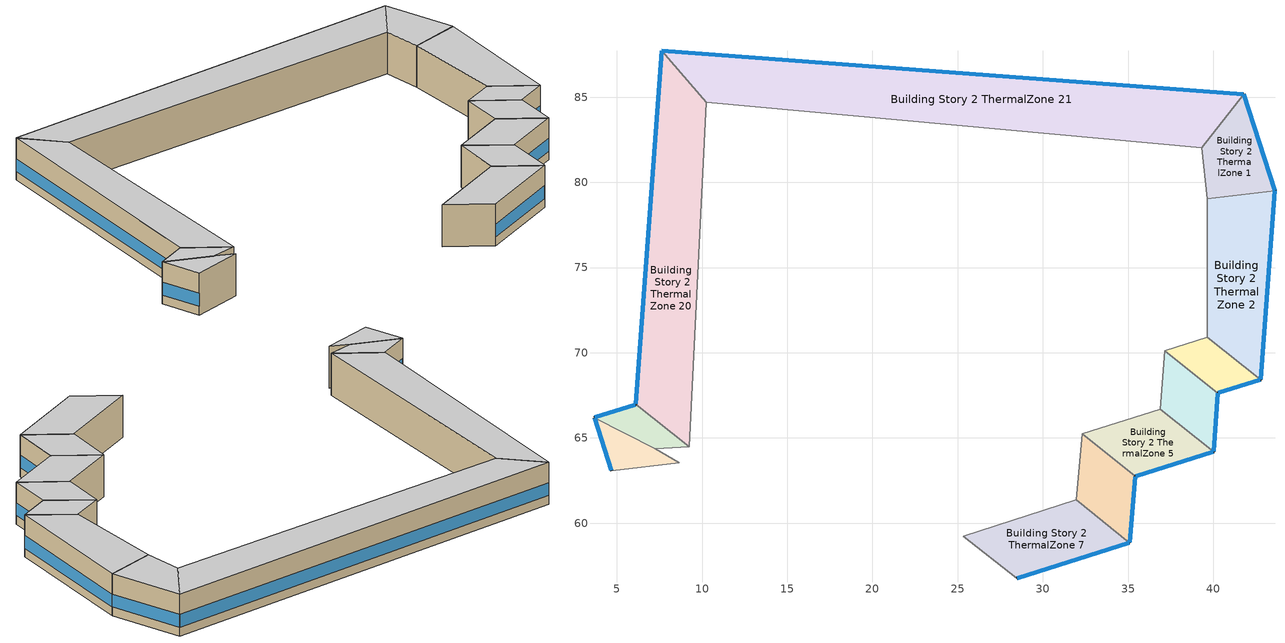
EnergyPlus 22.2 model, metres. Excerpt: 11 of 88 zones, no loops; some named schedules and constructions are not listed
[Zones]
Building Story 2 ThermalZone 1
 floor adiabatic (Typical Interior Floor): 41.78,85.18 43.63,79.52 39.65,79.04 39.31,82.04 z3.6
 wall outside (Typical Insulated Steel Framed Exterior Wall R-20.41): 43.63,79.52 41.78,85.18 z3.6:7.2
 wall adiabatic (Typical Interior Wall): 41.78,85.18 39.31,82.04 39.65,79.04 43.63,79.52 z3.6:7.2
 window (U 0.48 SHGC 0.40 Dbl Ref-D Clr 6mm/13mm): 43.62,79.54 41.79,85.16 z4.36:5.45
 ceiling adiabatic (Typical Interior Ceiling): 39.31,82.04 39.65,79.04 43.63,79.52 41.78,85.18 z7.2
Building Story 2 ThermalZone 18
 floor adiabatic (Typical Interior Ceiling): 4.69,63.08 3.68,66.19 7.24,64.37 8.66,63.55 z3.6
 wall outside (Typical Insulated Steel Framed Exterior Wall R-20.41): 3.68,66.19 4.69,63.08 z3.6:7.2
 wall adiabatic (Typical Interior Wall): 4.69,63.08 8.66,63.55 7.24,64.37 3.68,66.19 z3.6:7.2
 window (U 0.48 SHGC 0.40 Dbl Ref-D Clr 6mm/13mm): 3.69,66.17 4.68,63.11 z4.36:5.46
 ceiling adiabatic (Typical Interior Ceiling): 8.66,63.55 7.24,64.37 3.68,66.19 4.69,63.08 z7.2
Building Story 2 ThermalZone 19
 floor adiabatic (Typical Interior Ceiling): 3.68,66.19 6.11,66.97 9.26,64.5 7.24,64.37 z3.6
 wall outside (Typical Insulated Steel Framed Exterior Wall R-20.41): 6.11,66.97 3.68,66.19 z3.6:7.2
 wall adiabatic (Typical Interior Wall): 3.68,66.19 7.24,64.37 9.26,64.5 6.11,66.97 z3.6:7.2
 window (U 0.48 SHGC 0.40 Dbl Ref-D Clr 6mm/13mm): 6.09,66.96 3.71,66.2 z4.36:5.46
 ceiling adiabatic (Typical Interior Ceiling): 7.24,64.37 9.26,64.5 6.11,66.97 3.68,66.19 z7.2
Building Story 2 ThermalZone 2
 floor adiabatic (Typical Interior Floor): 43.63,79.52 42.79,68.41 39.66,70.91 39.65,79.04 z3.6
 wall outside (Typical Insulated Steel Framed Exterior Wall R-20.41): 42.79,68.41 43.63,79.52 z3.6:7.2
 wall adiabatic (Typical Interior Wall): 43.63,79.52 39.65,79.04 39.66,70.91 42.79,68.41 z3.6:7.2
 window (U 0.48 SHGC 0.40 Dbl Ref-D Clr 6mm/13mm): 42.79,68.44 43.62,79.49 z4.36:5.45
 ceiling adiabatic (Typical Interior Ceiling): 39.65,79.04 39.66,70.91 42.79,68.41 43.63,79.52 z7.2
Building Story 2 ThermalZone 20
 floor adiabatic (Typical Interior Ceiling): 6.11,66.97 7.62,87.74 10.23,84.71 9.26,64.5 z3.6
 wall outside (Typical Insulated Steel Framed Exterior Wall R-20.41): 7.62,87.74 6.11,66.97 z3.6:7.2
 wall adiabatic (Typical Interior Wall): 6.11,66.97 9.26,64.5 10.23,84.71 7.62,87.74 z3.6:7.2
 window (U 0.48 SHGC 0.40 Dbl Ref-D Clr 6mm/13mm): 7.62,87.71 6.11,66.99 z4.36:5.44
 ceiling adiabatic (Typical Interior Ceiling): 9.26,64.5 10.23,84.71 7.62,87.74 6.11,66.97 z7.2
Building Story 2 ThermalZone 21
 floor adiabatic (Typical Interior Ceiling): 7.62,87.74 41.78,85.18 39.31,82.04 10.23,84.71 z3.6
 wall outside (Typical Insulated Steel Framed Exterior Wall R-20.41): 41.78,85.18 7.62,87.74 z3.6:7.2
 wall adiabatic (Typical Interior Wall): 7.62,87.74 10.23,84.71 39.31,82.04 41.78,85.18 z3.6:7.2
 window (U 0.48 SHGC 0.40 Dbl Ref-D Clr 6mm/13mm): 41.76,85.19 7.65,87.74 z4.36:5.44
 ceiling adiabatic (Typical Interior Ceiling): 10.23,84.71 39.31,82.04 41.78,85.18 7.62,87.74 z7.2
Building Story 2 ThermalZone 3
 floor adiabatic (Typical Interior Floor): 42.79,68.41 40.28,67.64 37.15,70.13 39.66,70.91 z3.6
 wall outside (Typical Insulated Steel Framed Exterior Wall R-20.41): 40.28,67.64 42.79,68.41 z3.6:7.2
 wall adiabatic (Typical Interior Wall): 42.79,68.41 39.66,70.91 37.15,70.13 40.28,67.64 z3.6:7.2
 window (U 0.48 SHGC 0.40 Dbl Ref-D Clr 6mm/13mm): 40.3,67.64 42.76,68.41 z4.36:5.46
 ceiling adiabatic (Typical Interior Ceiling): 39.66,70.91 37.15,70.13 40.28,67.64 42.79,68.41 z7.2
Building Story 2 ThermalZone 4
 floor adiabatic (Typical Interior Floor): 40.28,67.64 40.03,64.19 36.89,66.68 37.15,70.13 z3.6
 wall outside (Typical Insulated Steel Framed Exterior Wall R-20.41): 40.03,64.19 40.28,67.64 z3.6:7.2
 wall adiabatic (Typical Interior Wall): 40.28,67.64 37.15,70.13 36.89,66.68 40.03,64.19 z3.6:7.2
 window (U 0.48 SHGC 0.40 Dbl Ref-D Clr 6mm/13mm): 40.03,64.22 40.27,67.61 z4.36:5.46
 ceiling adiabatic (Typical Interior Ceiling): 37.15,70.13 36.89,66.68 40.03,64.19 40.28,67.64 z7.2
Building Story 2 ThermalZone 5
 floor adiabatic (Typical Interior Floor): 40.03,64.19 35.42,62.75 32.3,65.25 36.89,66.68 z3.6
 wall outside (Typical Insulated Steel Framed Exterior Wall R-20.41): 35.42,62.75 40.03,64.19 z3.6:7.2
 wall adiabatic (Typical Interior Wall): 40.03,64.19 36.89,66.68 32.3,65.25 35.42,62.75 z3.6:7.2
 window (U 0.48 SHGC 0.40 Dbl Ref-D Clr 6mm/13mm): 35.44,62.76 40,64.19 z4.36:5.45
 ceiling adiabatic (Typical Interior Ceiling): 36.89,66.68 32.3,65.25 35.42,62.75 40.03,64.19 z7.2
Building Story 2 ThermalZone 6
 floor adiabatic (Typical Interior Floor): 35.42,62.75 35.08,58.86 31.96,61.36 32.3,65.25 z3.6
 wall outside (Typical Insulated Steel Framed Exterior Wall R-20.41): 35.08,58.86 35.42,62.75 z3.6:7.2
 wall adiabatic (Typical Interior Wall): 35.42,62.75 32.3,65.25 31.96,61.36 35.08,58.86 z3.6:7.2
 window (U 0.48 SHGC 0.40 Dbl Ref-D Clr 6mm/13mm): 35.09,58.89 35.42,62.72 z4.36:5.46
 ceiling adiabatic (Typical Interior Ceiling): 32.3,65.25 31.96,61.36 35.08,58.86 35.42,62.75 z7.2
Building Story 2 ThermalZone 7
 floor adiabatic (Typical Interior Floor): 35.08,58.86 28.47,56.75 25.33,59.23 31.96,61.36 z3.6
 wall outside (Typical Insulated Steel Framed Exterior Wall R-20.41): 28.47,56.75 35.08,58.86 z3.6:7.2
 wall adiabatic (Typical Interior Wall): 35.08,58.86 31.96,61.36 25.33,59.23 28.47,56.75 z3.6:7.2
 window (U 0.48 SHGC 0.40 Dbl Ref-D Clr 6mm/13mm): 28.49,56.76 35.06,58.85 z4.36:5.45
 ceiling adiabatic (Typical Interior Ceiling): 31.96,61.36 25.33,59.23 28.47,56.75 35.08,58.86 z7.2
[Schedule:Day:Interval]
SchoolSecondary KITCHEN_GAS_EQUIP_SCH Wknd Day; SchoolSecondary KITCHEN_GAS_EQUIP_SCH Wknd Day 1; SchoolSecondary KITCHEN_GAS_EQUIP_SCH Default; SchoolSecondary KITCHEN_GAS_EQUIP_SCH Winter Design Day: No, 24:00, 0.02
SchoolSecondary KITCHEN_GAS_EQUIP_SCH Wkdy|SmrDsn Day; SchoolSecondary KITCHEN_GAS_EQUIP_SCH Wkdy|SmrDsn Day 1; SchoolSecondary KITCHEN_GAS_EQUIP_SCH Wkdy|SmrDsn Day 2; SchoolSecondary KITCHEN_GAS_EQUIP_SCH Summer Design Day: No, 08:00, 0.02, 10:00, 0.15, 13:00, 0.2, 15:00, 0.1, 24:00, 0.02
[Schedule:Week:Daily]
SchoolSecondary BLDG_LIGHT_SCH_2013 Week Rule - Jan1-Jun24: SchoolSecondary BLDG_LIGHT_SCH_2013 Wknd Day, SchoolSecondary BLDG_LIGHT_SCH_2013 Wkdy Day, SchoolSecondary BLDG_LIGHT_SCH_2013 Wkdy Day, SchoolSecondary BLDG_LIGHT_SCH_2013 Wkdy Day, SchoolSecondary BLDG_LIGHT_SCH_2013 Wkdy Day, SchoolSecondary BLDG_LIGHT_SCH_2013 Wkdy Day, SchoolSecondary BLDG_LIGHT_SCH_2013 Wknd Day, SchoolSecondary BLDG_LIGHT_SCH_2013 Default, SchoolSecondary BLDG_LIGHT_SCH_2013 Summer Design Day, SchoolSecondary BLDG_LIGHT_SCH_2013 Winter Design Day, SchoolSecondary BLDG_LIGHT_SCH_2013 Default, SchoolSecondary BLDG_LIGHT_SCH_2013 Default
SchoolSecondary BLDG_LIGHT_SCH_2013 Week Rule - Jun25-Jul1: SchoolSecondary BLDG_LIGHT_SCH_2013 Wknd Day, SchoolSecondary BLDG_LIGHT_SCH_2013 Wkdy Day, SchoolSecondary BLDG_LIGHT_SCH_2013 Wkdy Day, SchoolSecondary BLDG_LIGHT_SCH_2013 Wkdy Day, SchoolSecondary BLDG_LIGHT_SCH_2013 Wkdy Day, SchoolSecondary BLDG_LIGHT_SCH_2013 Wkdy Day, SchoolSecondary BLDG_LIGHT_SCH_2013 Wknd Day 1, SchoolSecondary BLDG_LIGHT_SCH_2013 Default, SchoolSecondary BLDG_LIGHT_SCH_2013 Summer Design Day, SchoolSecondary BLDG_LIGHT_SCH_2013 Winter Design Day, SchoolSecondary BLDG_LIGHT_SCH_2013 Default, SchoolSecondary BLDG_LIGHT_SCH_2013 Default
SchoolSecondary BLDG_LIGHT_SCH_2013 Week Rule - Jul2-Aug26: SchoolSecondary BLDG_LIGHT_SCH_2013 Wknd Day 1, SchoolSecondary BLDG_LIGHT_SCH_2013 Wkdy Day 1, SchoolSecondary BLDG_LIGHT_SCH_2013 Wkdy Day 1, SchoolSecondary BLDG_LIGHT_SCH_2013 Wkdy Day 1, SchoolSecondary BLDG_LIGHT_SCH_2013 Wkdy Day 1, SchoolSecondary BLDG_LIGHT_SCH_2013 Wkdy Day 1, SchoolSecondary BLDG_LIGHT_SCH_2013 Wknd Day 1, SchoolSecondary BLDG_LIGHT_SCH_2013 Default, SchoolSecondary BLDG_LIGHT_SCH_2013 Summer Design Day, SchoolSecondary BLDG_LIGHT_SCH_2013 Winter Design Day, SchoolSecondary BLDG_LIGHT_SCH_2013 Default, SchoolSecondary BLDG_LIGHT_SCH_2013 Default
SchoolSecondary BLDG_LIGHT_SCH_2013 Week Rule - Aug27-Sep2: SchoolSecondary BLDG_LIGHT_SCH_2013 Wknd Day 1, SchoolSecondary BLDG_LIGHT_SCH_2013 Wkdy Day 1, SchoolSecondary BLDG_LIGHT_SCH_2013 Wkdy Day 1, SchoolSecondary BLDG_LIGHT_SCH_2013 Wkdy Day 1, SchoolSecondary BLDG_LIGHT_SCH_2013 Wkdy Day 1, SchoolSecondary BLDG_LIGHT_SCH_2013 Wkdy Day 2, SchoolSecondary BLDG_LIGHT_SCH_2013 Default, SchoolSecondary BLDG_LIGHT_SCH_2013 Default, SchoolSecondary BLDG_LIGHT_SCH_2013 Summer Design Day, SchoolSecondary BLDG_LIGHT_SCH_2013 Winter Design Day, SchoolSecondary BLDG_LIGHT_SCH_2013 Default, SchoolSecondary BLDG_LIGHT_SCH_2013 Default
SchoolSecondary BLDG_LIGHT_SCH_2013 Week Rule - Sep3-Dec31: SchoolSecondary BLDG_LIGHT_SCH_2013 Default, SchoolSecondary BLDG_LIGHT_SCH_2013 Wkdy Day 2, SchoolSecondary BLDG_LIGHT_SCH_2013 Wkdy Day 2, SchoolSecondary BLDG_LIGHT_SCH_2013 Wkdy Day 2, SchoolSecondary BLDG_LIGHT_SCH_2013 Wkdy Day 2, SchoolSecondary BLDG_LIGHT_SCH_2013 Wkdy Day 2, SchoolSecondary BLDG_LIGHT_SCH_2013 Default, SchoolSecondary BLDG_LIGHT_SCH_2013 Default, SchoolSecondary BLDG_LIGHT_SCH_2013 Summer Design Day, SchoolSecondary BLDG_LIGHT_SCH_2013 Winter Design Day, SchoolSecondary BLDG_LIGHT_SCH_2013 Default, SchoolSecondary BLDG_LIGHT_SCH_2013 Default
SchoolSecondary BLDG_LIGHT_LIBRARY_SCH_2013 Week Rule - Jan1-Jun24: SchoolSecondary BLDG_LIGHT_LIBRARY_SCH_2013 Wknd Day, SchoolSecondary BLDG_LIGHT_LIBRARY_SCH_2013 Wkdy Day, SchoolSecondary BLDG_LIGHT_LIBRARY_SCH_2013 Wkdy Day, SchoolSecondary BLDG_LIGHT_LIBRARY_SCH_2013 Wkdy Day, SchoolSecondary BLDG_LIGHT_LIBRARY_SCH_2013 Wkdy Day, SchoolSecondary BLDG_LIGHT_LIBRARY_SCH_2013 Wkdy Day, SchoolSecondary BLDG_LIGHT_LIBRARY_SCH_2013 Wknd Day, SchoolSecondary BLDG_LIGHT_LIBRARY_SCH_2013 Default, SchoolSecondary BLDG_LIGHT_LIBRARY_SCH_2013 Summer Design Day, SchoolSecondary BLDG_LIGHT_LIBRARY_SCH_2013 Winter Design Day, SchoolSecondary BLDG_LIGHT_LIBRARY_SCH_2013 Default, SchoolSecondary BLDG_LIGHT_LIBRARY_SCH_2013 Default
SchoolSecondary BLDG_LIGHT_LIBRARY_SCH_2013 Week Rule - Jun25-Jul1: SchoolSecondary BLDG_LIGHT_LIBRARY_SCH_2013 Wknd Day, SchoolSecondary BLDG_LIGHT_LIBRARY_SCH_2013 Wkdy Day, SchoolSecondary BLDG_LIGHT_LIBRARY_SCH_2013 Wkdy Day, SchoolSecondary BLDG_LIGHT_LIBRARY_SCH_2013 Wkdy Day, SchoolSecondary BLDG_LIGHT_LIBRARY_SCH_2013 Wkdy Day, SchoolSecondary BLDG_LIGHT_LIBRARY_SCH_2013 Wkdy Day, SchoolSecondary BLDG_LIGHT_LIBRARY_SCH_2013 Wknd Day 1, SchoolSecondary BLDG_LIGHT_LIBRARY_SCH_2013 Default, SchoolSecondary BLDG_LIGHT_LIBRARY_SCH_2013 Summer Design Day, SchoolSecondary BLDG_LIGHT_LIBRARY_SCH_2013 Winter Design Day, SchoolSecondary BLDG_LIGHT_LIBRARY_SCH_2013 Default, SchoolSecondary BLDG_LIGHT_LIBRARY_SCH_2013 Default
SchoolSecondary BLDG_LIGHT_LIBRARY_SCH_2013 Week Rule - Jul2-Aug26: SchoolSecondary BLDG_LIGHT_LIBRARY_SCH_2013 Wknd Day 1, SchoolSecondary BLDG_LIGHT_LIBRARY_SCH_2013 Wkdy Day 1, SchoolSecondary BLDG_LIGHT_LIBRARY_SCH_2013 Wkdy Day 1, SchoolSecondary BLDG_LIGHT_LIBRARY_SCH_2013 Wkdy Day 1, SchoolSecondary BLDG_LIGHT_LIBRARY_SCH_2013 Wkdy Day 1, SchoolSecondary BLDG_LIGHT_LIBRARY_SCH_2013 Wkdy Day 1, SchoolSecondary BLDG_LIGHT_LIBRARY_SCH_2013 Wknd Day 1, SchoolSecondary BLDG_LIGHT_LIBRARY_SCH_2013 Default, SchoolSecondary BLDG_LIGHT_LIBRARY_SCH_2013 Summer Design Day, SchoolSecondary BLDG_LIGHT_LIBRARY_SCH_2013 Winter Design Day, SchoolSecondary BLDG_LIGHT_LIBRARY_SCH_2013 Default, SchoolSecondary BLDG_LIGHT_LIBRARY_SCH_2013 Default
SchoolSecondary BLDG_LIGHT_LIBRARY_SCH_2013 Week Rule - Aug27-Sep2: SchoolSecondary BLDG_LIGHT_LIBRARY_SCH_2013 Wknd Day 1, SchoolSecondary BLDG_LIGHT_LIBRARY_SCH_2013 Wkdy Day 1, SchoolSecondary BLDG_LIGHT_LIBRARY_SCH_2013 Wkdy Day 1, SchoolSecondary BLDG_LIGHT_LIBRARY_SCH_2013 Wkdy Day 1, SchoolSecondary BLDG_LIGHT_LIBRARY_SCH_2013 Wkdy Day 1, SchoolSecondary BLDG_LIGHT_LIBRARY_SCH_2013 Wkdy Day 2, SchoolSecondary BLDG_LIGHT_LIBRARY_SCH_2013 Default, SchoolSecondary BLDG_LIGHT_LIBRARY_SCH_2013 Default, SchoolSecondary BLDG_LIGHT_LIBRARY_SCH_2013 Summer Design Day, SchoolSecondary BLDG_LIGHT_LIBRARY_SCH_2013 Winter Design Day, SchoolSecondary BLDG_LIGHT_LIBRARY_SCH_2013 Default, SchoolSecondary BLDG_LIGHT_LIBRARY_SCH_2013 Default
SchoolSecondary BLDG_LIGHT_LIBRARY_SCH_2013 Week Rule - Sep3-Dec31: SchoolSecondary BLDG_LIGHT_LIBRARY_SCH_2013 Default, SchoolSecondary BLDG_LIGHT_LIBRARY_SCH_2013 Wkdy Day 2, SchoolSecondary BLDG_LIGHT_LIBRARY_SCH_2013 Wkdy Day 2, SchoolSecondary BLDG_LIGHT_LIBRARY_SCH_2013 Wkdy Day 2, SchoolSecondary BLDG_LIGHT_LIBRARY_SCH_2013 Wkdy Day 2, SchoolSecondary BLDG_LIGHT_LIBRARY_SCH_2013 Wkdy Day 2, SchoolSecondary BLDG_LIGHT_LIBRARY_SCH_2013 Default, SchoolSecondary BLDG_LIGHT_LIBRARY_SCH_2013 Default, SchoolSecondary BLDG_LIGHT_LIBRARY_SCH_2013 Summer Design Day, SchoolSecondary BLDG_LIGHT_LIBRARY_SCH_2013 Winter Design Day, SchoolSecondary BLDG_LIGHT_LIBRARY_SCH_2013 Default, SchoolSecondary BLDG_LIGHT_LIBRARY_SCH_2013 Default
SchoolSecondary BLDG_LIGHT_LOBBYFLR1_SCH_2013 Week Rule - Jan1-Jun24: SchoolSecondary BLDG_LIGHT_LOBBYFLR1_SCH_2013 Wknd Day, SchoolSecondary BLDG_LIGHT_LOBBYFLR1_SCH_2013 Wkdy Day, SchoolSecondary BLDG_LIGHT_LOBBYFLR1_SCH_2013 Wkdy Day, SchoolSecondary BLDG_LIGHT_LOBBYFLR1_SCH_2013 Wkdy Day, SchoolSecondary BLDG_LIGHT_LOBBYFLR1_SCH_2013 Wkdy Day, SchoolSecondary BLDG_LIGHT_LOBBYFLR1_SCH_2013 Wkdy Day, SchoolSecondary BLDG_LIGHT_LOBBYFLR1_SCH_2013 Wknd Day, SchoolSecondary BLDG_LIGHT_LOBBYFLR1_SCH_2013 Default, SchoolSecondary BLDG_LIGHT_LOBBYFLR1_SCH_2013 Summer Design Day, SchoolSecondary BLDG_LIGHT_LOBBYFLR1_SCH_2013 Winter Design Day, SchoolSecondary BLDG_LIGHT_LOBBYFLR1_SCH_2013 Default, SchoolSecondary BLDG_LIGHT_LOBBYFLR1_SCH_2013 Default
SchoolSecondary BLDG_LIGHT_LOBBYFLR1_SCH_2013 Week Rule - Jun25-Jul1: SchoolSecondary BLDG_LIGHT_LOBBYFLR1_SCH_2013 Wknd Day, SchoolSecondary BLDG_LIGHT_LOBBYFLR1_SCH_2013 Wkdy Day, SchoolSecondary BLDG_LIGHT_LOBBYFLR1_SCH_2013 Wkdy Day, SchoolSecondary BLDG_LIGHT_LOBBYFLR1_SCH_2013 Wkdy Day, SchoolSecondary BLDG_LIGHT_LOBBYFLR1_SCH_2013 Wkdy Day, SchoolSecondary BLDG_LIGHT_LOBBYFLR1_SCH_2013 Wkdy Day, SchoolSecondary BLDG_LIGHT_LOBBYFLR1_SCH_2013 Wknd Day 1, SchoolSecondary BLDG_LIGHT_LOBBYFLR1_SCH_2013 Default, SchoolSecondary BLDG_LIGHT_LOBBYFLR1_SCH_2013 Summer Design Day, SchoolSecondary BLDG_LIGHT_LOBBYFLR1_SCH_2013 Winter Design Day, SchoolSecondary BLDG_LIGHT_LOBBYFLR1_SCH_2013 Default, SchoolSecondary BLDG_LIGHT_LOBBYFLR1_SCH_2013 Default
SchoolSecondary BLDG_LIGHT_LOBBYFLR1_SCH_2013 Week Rule - Jul2-Aug26: SchoolSecondary BLDG_LIGHT_LOBBYFLR1_SCH_2013 Wknd Day 1, SchoolSecondary BLDG_LIGHT_LOBBYFLR1_SCH_2013 Wkdy Day 1, SchoolSecondary BLDG_LIGHT_LOBBYFLR1_SCH_2013 Wkdy Day 1, SchoolSecondary BLDG_LIGHT_LOBBYFLR1_SCH_2013 Wkdy Day 1, SchoolSecondary BLDG_LIGHT_LOBBYFLR1_SCH_2013 Wkdy Day 1, SchoolSecondary BLDG_LIGHT_LOBBYFLR1_SCH_2013 Wkdy Day 1, SchoolSecondary BLDG_LIGHT_LOBBYFLR1_SCH_2013 Wknd Day 1, SchoolSecondary BLDG_LIGHT_LOBBYFLR1_SCH_2013 Default, SchoolSecondary BLDG_LIGHT_LOBBYFLR1_SCH_2013 Summer Design Day, SchoolSecondary BLDG_LIGHT_LOBBYFLR1_SCH_2013 Winter Design Day, SchoolSecondary BLDG_LIGHT_LOBBYFLR1_SCH_2013 Default, SchoolSecondary BLDG_LIGHT_LOBBYFLR1_SCH_2013 Default
SchoolSecondary BLDG_LIGHT_LOBBYFLR1_SCH_2013 Week Rule - Aug27-Sep2: SchoolSecondary BLDG_LIGHT_LOBBYFLR1_SCH_2013 Wknd Day 1, SchoolSecondary BLDG_LIGHT_LOBBYFLR1_SCH_2013 Wkdy Day 1, SchoolSecondary BLDG_LIGHT_LOBBYFLR1_SCH_2013 Wkdy Day 1, SchoolSecondary BLDG_LIGHT_LOBBYFLR1_SCH_2013 Wkdy Day 1, SchoolSecondary BLDG_LIGHT_LOBBYFLR1_SCH_2013 Wkdy Day 1, SchoolSecondary BLDG_LIGHT_LOBBYFLR1_SCH_2013 Wkdy Day 2, SchoolSecondary BLDG_LIGHT_LOBBYFLR1_SCH_2013 Default, SchoolSecondary BLDG_LIGHT_LOBBYFLR1_SCH_2013 Default, SchoolSecondary BLDG_LIGHT_LOBBYFLR1_SCH_2013 Summer Design Day, SchoolSecondary BLDG_LIGHT_LOBBYFLR1_SCH_2013 Winter Design Day, SchoolSecondary BLDG_LIGHT_LOBBYFLR1_SCH_2013 Default, SchoolSecondary BLDG_LIGHT_LOBBYFLR1_SCH_2013 Default
SchoolSecondary BLDG_LIGHT_LOBBYFLR1_SCH_2013 Week Rule - Sep3-Dec31: SchoolSecondary BLDG_LIGHT_LOBBYFLR1_SCH_2013 Default, SchoolSecondary BLDG_LIGHT_LOBBYFLR1_SCH_2013 Wkdy Day 2, SchoolSecondary BLDG_LIGHT_LOBBYFLR1_SCH_2013 Wkdy Day 2, SchoolSecondary BLDG_LIGHT_LOBBYFLR1_SCH_2013 Wkdy Day 2, SchoolSecondary BLDG_LIGHT_LOBBYFLR1_SCH_2013 Wkdy Day 2, SchoolSecondary BLDG_LIGHT_LOBBYFLR1_SCH_2013 Wkdy Day 2, SchoolSecondary BLDG_LIGHT_LOBBYFLR1_SCH_2013 Default, SchoolSecondary BLDG_LIGHT_LOBBYFLR1_SCH_2013 Default, SchoolSecondary BLDG_LIGHT_LOBBYFLR1_SCH_2013 Summer Design Day, SchoolSecondary BLDG_LIGHT_LOBBYFLR1_SCH_2013 Winter Design Day, SchoolSecondary BLDG_LIGHT_LOBBYFLR1_SCH_2013 Default, SchoolSecondary BLDG_LIGHT_LOBBYFLR1_SCH_2013 Default
SchoolSecondary BLDG_LIGHT_MECHANICAL_SCH_2013 Week Rule - Jan1-Jun24: SchoolSecondary BLDG_LIGHT_MECHANICAL_SCH_2013 Wknd Day, SchoolSecondary BLDG_LIGHT_MECHANICAL_SCH_2013 Wkdy Day, SchoolSecondary BLDG_LIGHT_MECHANICAL_SCH_2013 Wkdy Day, SchoolSecondary BLDG_LIGHT_MECHANICAL_SCH_2013 Wkdy Day, SchoolSecondary BLDG_LIGHT_MECHANICAL_SCH_2013 Wkdy Day, SchoolSecondary BLDG_LIGHT_MECHANICAL_SCH_2013 Wkdy Day, SchoolSecondary BLDG_LIGHT_MECHANICAL_SCH_2013 Wknd Day, SchoolSecondary BLDG_LIGHT_MECHANICAL_SCH_2013 Default, SchoolSecondary BLDG_LIGHT_MECHANICAL_SCH_2013 Summer Design Day, SchoolSecondary BLDG_LIGHT_MECHANICAL_SCH_2013 Winter Design Day, SchoolSecondary BLDG_LIGHT_MECHANICAL_SCH_2013 Default, SchoolSecondary BLDG_LIGHT_MECHANICAL_SCH_2013 Default
SchoolSecondary BLDG_LIGHT_MECHANICAL_SCH_2013 Week Rule - Jun25-Jul1: SchoolSecondary BLDG_LIGHT_MECHANICAL_SCH_2013 Wknd Day, SchoolSecondary BLDG_LIGHT_MECHANICAL_SCH_2013 Wkdy Day, SchoolSecondary BLDG_LIGHT_MECHANICAL_SCH_2013 Wkdy Day, SchoolSecondary BLDG_LIGHT_MECHANICAL_SCH_2013 Wkdy Day, SchoolSecondary BLDG_LIGHT_MECHANICAL_SCH_2013 Wkdy Day, SchoolSecondary BLDG_LIGHT_MECHANICAL_SCH_2013 Wkdy Day, SchoolSecondary BLDG_LIGHT_MECHANICAL_SCH_2013 Wknd Day 1, SchoolSecondary BLDG_LIGHT_MECHANICAL_SCH_2013 Default, SchoolSecondary BLDG_LIGHT_MECHANICAL_SCH_2013 Summer Design Day, SchoolSecondary BLDG_LIGHT_MECHANICAL_SCH_2013 Winter Design Day, SchoolSecondary BLDG_LIGHT_MECHANICAL_SCH_2013 Default, SchoolSecondary BLDG_LIGHT_MECHANICAL_SCH_2013 Default
SchoolSecondary BLDG_LIGHT_MECHANICAL_SCH_2013 Week Rule - Jul2-Aug26: SchoolSecondary BLDG_LIGHT_MECHANICAL_SCH_2013 Wknd Day 1, SchoolSecondary BLDG_LIGHT_MECHANICAL_SCH_2013 Wkdy Day 1, SchoolSecondary BLDG_LIGHT_MECHANICAL_SCH_2013 Wkdy Day 1, SchoolSecondary BLDG_LIGHT_MECHANICAL_SCH_2013 Wkdy Day 1, SchoolSecondary BLDG_LIGHT_MECHANICAL_SCH_2013 Wkdy Day 1, SchoolSecondary BLDG_LIGHT_MECHANICAL_SCH_2013 Wkdy Day 1, SchoolSecondary BLDG_LIGHT_MECHANICAL_SCH_2013 Wknd Day 1, SchoolSecondary BLDG_LIGHT_MECHANICAL_SCH_2013 Default, SchoolSecondary BLDG_LIGHT_MECHANICAL_SCH_2013 Summer Design Day, SchoolSecondary BLDG_LIGHT_MECHANICAL_SCH_2013 Winter Design Day, SchoolSecondary BLDG_LIGHT_MECHANICAL_SCH_2013 Default, SchoolSecondary BLDG_LIGHT_MECHANICAL_SCH_2013 Default
SchoolSecondary BLDG_LIGHT_MECHANICAL_SCH_2013 Week Rule - Aug27-Sep2: SchoolSecondary BLDG_LIGHT_MECHANICAL_SCH_2013 Wknd Day 1, SchoolSecondary BLDG_LIGHT_MECHANICAL_SCH_2013 Wkdy Day 1, SchoolSecondary BLDG_LIGHT_MECHANICAL_SCH_2013 Wkdy Day 1, SchoolSecondary BLDG_LIGHT_MECHANICAL_SCH_2013 Wkdy Day 1, SchoolSecondary BLDG_LIGHT_MECHANICAL_SCH_2013 Wkdy Day 1, SchoolSecondary BLDG_LIGHT_MECHANICAL_SCH_2013 Wkdy Day 2, SchoolSecondary BLDG_LIGHT_MECHANICAL_SCH_2013 Default, SchoolSecondary BLDG_LIGHT_MECHANICAL_SCH_2013 Default, SchoolSecondary BLDG_LIGHT_MECHANICAL_SCH_2013 Summer Design Day, SchoolSecondary BLDG_LIGHT_MECHANICAL_SCH_2013 Winter Design Day, SchoolSecondary BLDG_LIGHT_MECHANICAL_SCH_2013 Default, SchoolSecondary BLDG_LIGHT_MECHANICAL_SCH_2013 Default
SchoolSecondary BLDG_LIGHT_MECHANICAL_SCH_2013 Week Rule - Sep3-Dec31: SchoolSecondary BLDG_LIGHT_MECHANICAL_SCH_2013 Default, SchoolSecondary BLDG_LIGHT_MECHANICAL_SCH_2013 Wkdy Day 2, SchoolSecondary BLDG_LIGHT_MECHANICAL_SCH_2013 Wkdy Day 2, SchoolSecondary BLDG_LIGHT_MECHANICAL_SCH_2013 Wkdy Day 2, SchoolSecondary BLDG_LIGHT_MECHANICAL_SCH_2013 Wkdy Day 2, SchoolSecondary BLDG_LIGHT_MECHANICAL_SCH_2013 Wkdy Day 2, SchoolSecondary BLDG_LIGHT_MECHANICAL_SCH_2013 Default, SchoolSecondary BLDG_LIGHT_MECHANICAL_SCH_2013 Default, SchoolSecondary BLDG_LIGHT_MECHANICAL_SCH_2013 Summer Design Day, SchoolSecondary BLDG_LIGHT_MECHANICAL_SCH_2013 Winter Design Day, SchoolSecondary BLDG_LIGHT_MECHANICAL_SCH_2013 Default, SchoolSecondary BLDG_LIGHT_MECHANICAL_SCH_2013 Default
SchoolSecondary BLDG_LIGHT_OFFICE_SCH_2013 Week Rule - Jan1-Jun24: SchoolSecondary BLDG_LIGHT_OFFICE_SCH_2013 Wknd Day, SchoolSecondary BLDG_LIGHT_OFFICE_SCH_2013 Wkdy Day, SchoolSecondary BLDG_LIGHT_OFFICE_SCH_2013 Wkdy Day, SchoolSecondary BLDG_LIGHT_OFFICE_SCH_2013 Wkdy Day, SchoolSecondary BLDG_LIGHT_OFFICE_SCH_2013 Wkdy Day, SchoolSecondary BLDG_LIGHT_OFFICE_SCH_2013 Wkdy Day, SchoolSecondary BLDG_LIGHT_OFFICE_SCH_2013 Wknd Day, SchoolSecondary BLDG_LIGHT_OFFICE_SCH_2013 Default, SchoolSecondary BLDG_LIGHT_OFFICE_SCH_2013 Summer Design Day, SchoolSecondary BLDG_LIGHT_OFFICE_SCH_2013 Winter Design Day, SchoolSecondary BLDG_LIGHT_OFFICE_SCH_2013 Default, SchoolSecondary BLDG_LIGHT_OFFICE_SCH_2013 Default
SchoolSecondary BLDG_LIGHT_OFFICE_SCH_2013 Week Rule - Jun25-Jul1: SchoolSecondary BLDG_LIGHT_OFFICE_SCH_2013 Wknd Day, SchoolSecondary BLDG_LIGHT_OFFICE_SCH_2013 Wkdy Day, SchoolSecondary BLDG_LIGHT_OFFICE_SCH_2013 Wkdy Day, SchoolSecondary BLDG_LIGHT_OFFICE_SCH_2013 Wkdy Day, SchoolSecondary BLDG_LIGHT_OFFICE_SCH_2013 Wkdy Day, SchoolSecondary BLDG_LIGHT_OFFICE_SCH_2013 Wkdy Day, SchoolSecondary BLDG_LIGHT_OFFICE_SCH_2013 Wknd Day 1, SchoolSecondary BLDG_LIGHT_OFFICE_SCH_2013 Default, SchoolSecondary BLDG_LIGHT_OFFICE_SCH_2013 Summer Design Day, SchoolSecondary BLDG_LIGHT_OFFICE_SCH_2013 Winter Design Day, SchoolSecondary BLDG_LIGHT_OFFICE_SCH_2013 Default, SchoolSecondary BLDG_LIGHT_OFFICE_SCH_2013 Default
SchoolSecondary BLDG_LIGHT_OFFICE_SCH_2013 Week Rule - Jul2-Aug26: SchoolSecondary BLDG_LIGHT_OFFICE_SCH_2013 Wknd Day 1, SchoolSecondary BLDG_LIGHT_OFFICE_SCH_2013 Wkdy Day 1, SchoolSecondary BLDG_LIGHT_OFFICE_SCH_2013 Wkdy Day 1, SchoolSecondary BLDG_LIGHT_OFFICE_SCH_2013 Wkdy Day 1, SchoolSecondary BLDG_LIGHT_OFFICE_SCH_2013 Wkdy Day 1, SchoolSecondary BLDG_LIGHT_OFFICE_SCH_2013 Wkdy Day 1, SchoolSecondary BLDG_LIGHT_OFFICE_SCH_2013 Wknd Day 1, SchoolSecondary BLDG_LIGHT_OFFICE_SCH_2013 Default, SchoolSecondary BLDG_LIGHT_OFFICE_SCH_2013 Summer Design Day, SchoolSecondary BLDG_LIGHT_OFFICE_SCH_2013 Winter Design Day, SchoolSecondary BLDG_LIGHT_OFFICE_SCH_2013 Default, SchoolSecondary BLDG_LIGHT_OFFICE_SCH_2013 Default
SchoolSecondary BLDG_LIGHT_OFFICE_SCH_2013 Week Rule - Aug27-Sep2: SchoolSecondary BLDG_LIGHT_OFFICE_SCH_2013 Wknd Day 1, SchoolSecondary BLDG_LIGHT_OFFICE_SCH_2013 Wkdy Day 1, SchoolSecondary BLDG_LIGHT_OFFICE_SCH_2013 Wkdy Day 1, SchoolSecondary BLDG_LIGHT_OFFICE_SCH_2013 Wkdy Day 1, SchoolSecondary BLDG_LIGHT_OFFICE_SCH_2013 Wkdy Day 1, SchoolSecondary BLDG_LIGHT_OFFICE_SCH_2013 Wkdy Day 2, SchoolSecondary BLDG_LIGHT_OFFICE_SCH_2013 Default, SchoolSecondary BLDG_LIGHT_OFFICE_SCH_2013 Default, SchoolSecondary BLDG_LIGHT_OFFICE_SCH_2013 Summer Design Day, SchoolSecondary BLDG_LIGHT_OFFICE_SCH_2013 Winter Design Day, SchoolSecondary BLDG_LIGHT_OFFICE_SCH_2013 Default, SchoolSecondary BLDG_LIGHT_OFFICE_SCH_2013 Default
SchoolSecondary BLDG_LIGHT_OFFICE_SCH_2013 Week Rule - Sep3-Dec31: SchoolSecondary BLDG_LIGHT_OFFICE_SCH_2013 Default, SchoolSecondary BLDG_LIGHT_OFFICE_SCH_2013 Wkdy Day 2, SchoolSecondary BLDG_LIGHT_OFFICE_SCH_2013 Wkdy Day 2, SchoolSecondary BLDG_LIGHT_OFFICE_SCH_2013 Wkdy Day 2, SchoolSecondary BLDG_LIGHT_OFFICE_SCH_2013 Wkdy Day 2, SchoolSecondary BLDG_LIGHT_OFFICE_SCH_2013 Wkdy Day 2, SchoolSecondary BLDG_LIGHT_OFFICE_SCH_2013 Default, SchoolSecondary BLDG_LIGHT_OFFICE_SCH_2013 Default, SchoolSecondary BLDG_LIGHT_OFFICE_SCH_2013 Summer Design Day, SchoolSecondary BLDG_LIGHT_OFFICE_SCH_2013 Winter Design Day, SchoolSecondary BLDG_LIGHT_OFFICE_SCH_2013 Default, SchoolSecondary BLDG_LIGHT_OFFICE_SCH_2013 Default
SchoolSecondary BLDG_LIGHT_BATH_SCH_2013 Week Rule - Jan1-Jun24: SchoolSecondary BLDG_LIGHT_BATH_SCH_2013 Wknd Day, SchoolSecondary BLDG_LIGHT_BATH_SCH_2013 Wkdy Day, SchoolSecondary BLDG_LIGHT_BATH_SCH_2013 Wkdy Day, SchoolSecondary BLDG_LIGHT_BATH_SCH_2013 Wkdy Day, SchoolSecondary BLDG_LIGHT_BATH_SCH_2013 Wkdy Day, SchoolSecondary BLDG_LIGHT_BATH_SCH_2013 Wkdy Day, SchoolSecondary BLDG_LIGHT_BATH_SCH_2013 Wknd Day, SchoolSecondary BLDG_LIGHT_BATH_SCH_2013 Default, SchoolSecondary BLDG_LIGHT_BATH_SCH_2013 Summer Design Day, SchoolSecondary BLDG_LIGHT_BATH_SCH_2013 Winter Design Day, SchoolSecondary BLDG_LIGHT_BATH_SCH_2013 Default, SchoolSecondary BLDG_LIGHT_BATH_SCH_2013 Default
SchoolSecondary BLDG_LIGHT_BATH_SCH_2013 Week Rule - Jun25-Jul1: SchoolSecondary BLDG_LIGHT_BATH_SCH_2013 Wknd Day, SchoolSecondary BLDG_LIGHT_BATH_SCH_2013 Wkdy Day, SchoolSecondary BLDG_LIGHT_BATH_SCH_2013 Wkdy Day, SchoolSecondary BLDG_LIGHT_BATH_SCH_2013 Wkdy Day, SchoolSecondary BLDG_LIGHT_BATH_SCH_2013 Wkdy Day, SchoolSecondary BLDG_LIGHT_BATH_SCH_2013 Wkdy Day, SchoolSecondary BLDG_LIGHT_BATH_SCH_2013 Wknd Day 1, SchoolSecondary BLDG_LIGHT_BATH_SCH_2013 Default, SchoolSecondary BLDG_LIGHT_BATH_SCH_2013 Summer Design Day, SchoolSecondary BLDG_LIGHT_BATH_SCH_2013 Winter Design Day, SchoolSecondary BLDG_LIGHT_BATH_SCH_2013 Default, SchoolSecondary BLDG_LIGHT_BATH_SCH_2013 Default
SchoolSecondary BLDG_LIGHT_BATH_SCH_2013 Week Rule - Jul2-Aug26: SchoolSecondary BLDG_LIGHT_BATH_SCH_2013 Wknd Day 1, SchoolSecondary BLDG_LIGHT_BATH_SCH_2013 Wkdy Day 1, SchoolSecondary BLDG_LIGHT_BATH_SCH_2013 Wkdy Day 1, SchoolSecondary BLDG_LIGHT_BATH_SCH_2013 Wkdy Day 1, SchoolSecondary BLDG_LIGHT_BATH_SCH_2013 Wkdy Day 1, SchoolSecondary BLDG_LIGHT_BATH_SCH_2013 Wkdy Day 1, SchoolSecondary BLDG_LIGHT_BATH_SCH_2013 Wknd Day 1, SchoolSecondary BLDG_LIGHT_BATH_SCH_2013 Default, SchoolSecondary BLDG_LIGHT_BATH_SCH_2013 Summer Design Day, SchoolSecondary BLDG_LIGHT_BATH_SCH_2013 Winter Design Day, SchoolSecondary BLDG_LIGHT_BATH_SCH_2013 Default, SchoolSecondary BLDG_LIGHT_BATH_SCH_2013 Default
SchoolSecondary BLDG_LIGHT_BATH_SCH_2013 Week Rule - Aug27-Sep2: SchoolSecondary BLDG_LIGHT_BATH_SCH_2013 Wknd Day 1, SchoolSecondary BLDG_LIGHT_BATH_SCH_2013 Wkdy Day 1, SchoolSecondary BLDG_LIGHT_BATH_SCH_2013 Wkdy Day 1, SchoolSecondary BLDG_LIGHT_BATH_SCH_2013 Wkdy Day 1, SchoolSecondary BLDG_LIGHT_BATH_SCH_2013 Wkdy Day 1, SchoolSecondary BLDG_LIGHT_BATH_SCH_2013 Wkdy Day 2, SchoolSecondary BLDG_LIGHT_BATH_SCH_2013 Default, SchoolSecondary BLDG_LIGHT_BATH_SCH_2013 Default, SchoolSecondary BLDG_LIGHT_BATH_SCH_2013 Summer Design Day, SchoolSecondary BLDG_LIGHT_BATH_SCH_2013 Winter Design Day, SchoolSecondary BLDG_LIGHT_BATH_SCH_2013 Default, SchoolSecondary BLDG_LIGHT_BATH_SCH_2013 Default
SchoolSecondary BLDG_LIGHT_BATH_SCH_2013 Week Rule - Sep3-Dec31: SchoolSecondary BLDG_LIGHT_BATH_SCH_2013 Default, SchoolSecondary BLDG_LIGHT_BATH_SCH_2013 Wkdy Day 2, SchoolSecondary BLDG_LIGHT_BATH_SCH_2013 Wkdy Day 2, SchoolSecondary BLDG_LIGHT_BATH_SCH_2013 Wkdy Day 2, SchoolSecondary BLDG_LIGHT_BATH_SCH_2013 Wkdy Day 2, SchoolSecondary BLDG_LIGHT_BATH_SCH_2013 Wkdy Day 2, SchoolSecondary BLDG_LIGHT_BATH_SCH_2013 Default, SchoolSecondary BLDG_LIGHT_BATH_SCH_2013 Default, SchoolSecondary BLDG_LIGHT_BATH_SCH_2013 Summer Design Day, SchoolSecondary BLDG_LIGHT_BATH_SCH_2013 Winter Design Day, SchoolSecondary BLDG_LIGHT_BATH_SCH_2013 Default, SchoolSecondary BLDG_LIGHT_BATH_SCH_2013 Default
SchoolSecondary BLDG_OCC_SCH_Auditorium Week Rule - Jan1-Jun24: SchoolSecondary BLDG_OCC_SCH_Auditorium Wknd Day, SchoolSecondary BLDG_OCC_SCH_Auditorium Wkdy|SmrDsn Day, SchoolSecondary BLDG_OCC_SCH_Auditorium Wkdy|SmrDsn Day, SchoolSecondary BLDG_OCC_SCH_Auditorium Wkdy|SmrDsn Day, SchoolSecondary BLDG_OCC_SCH_Auditorium Wkdy|SmrDsn Day, SchoolSecondary BLDG_OCC_SCH_Auditorium Wkdy|SmrDsn Day, SchoolSecondary BLDG_OCC_SCH_Auditorium Wknd Day, SchoolSecondary BLDG_OCC_SCH_Auditorium Default, SchoolSecondary BLDG_OCC_SCH_Auditorium Summer Design Day, SchoolSecondary BLDG_OCC_SCH_Auditorium Winter Design Day, SchoolSecondary BLDG_OCC_SCH_Auditorium Default, SchoolSecondary BLDG_OCC_SCH_Auditorium Default
SchoolSecondary BLDG_OCC_SCH_Auditorium Week Rule - Jun25-Jul1: SchoolSecondary BLDG_OCC_SCH_Auditorium Wknd Day, SchoolSecondary BLDG_OCC_SCH_Auditorium Wkdy|SmrDsn Day, SchoolSecondary BLDG_OCC_SCH_Auditorium Wkdy|SmrDsn Day, SchoolSecondary BLDG_OCC_SCH_Auditorium Wkdy|SmrDsn Day, SchoolSecondary BLDG_OCC_SCH_Auditorium Wkdy|SmrDsn Day, SchoolSecondary BLDG_OCC_SCH_Auditorium Wkdy|SmrDsn Day, SchoolSecondary BLDG_OCC_SCH_Auditorium Wknd Day 1, SchoolSecondary BLDG_OCC_SCH_Auditorium Default, SchoolSecondary BLDG_OCC_SCH_Auditorium Summer Design Day, SchoolSecondary BLDG_OCC_SCH_Auditorium Winter Design Day, SchoolSecondary BLDG_OCC_SCH_Auditorium Default, SchoolSecondary BLDG_OCC_SCH_Auditorium Default
SchoolSecondary BLDG_OCC_SCH_Auditorium Week Rule - Jul2-Aug26: SchoolSecondary BLDG_OCC_SCH_Auditorium Wknd Day 1, SchoolSecondary BLDG_OCC_SCH_Auditorium Wkdy|SmrDsn Day 1, SchoolSecondary BLDG_OCC_SCH_Auditorium Wkdy|SmrDsn Day 1, SchoolSecondary BLDG_OCC_SCH_Auditorium Wkdy|SmrDsn Day 1, SchoolSecondary BLDG_OCC_SCH_Auditorium Wkdy|SmrDsn Day 1, SchoolSecondary BLDG_OCC_SCH_Auditorium Wkdy|SmrDsn Day 1, SchoolSecondary BLDG_OCC_SCH_Auditorium Wknd Day 1, SchoolSecondary BLDG_OCC_SCH_Auditorium Default, SchoolSecondary BLDG_OCC_SCH_Auditorium Summer Design Day, SchoolSecondary BLDG_OCC_SCH_Auditorium Winter Design Day, SchoolSecondary BLDG_OCC_SCH_Auditorium Default, SchoolSecondary BLDG_OCC_SCH_Auditorium Default
SchoolSecondary BLDG_OCC_SCH_Auditorium Week Rule - Aug27-Sep2: SchoolSecondary BLDG_OCC_SCH_Auditorium Wknd Day 1, SchoolSecondary BLDG_OCC_SCH_Auditorium Wkdy|SmrDsn Day 1, SchoolSecondary BLDG_OCC_SCH_Auditorium Wkdy|SmrDsn Day 1, SchoolSecondary BLDG_OCC_SCH_Auditorium Wkdy|SmrDsn Day 1, SchoolSecondary BLDG_OCC_SCH_Auditorium Wkdy|SmrDsn Day 1, SchoolSecondary BLDG_OCC_SCH_Auditorium Wkdy|SmrDsn Day 2, SchoolSecondary BLDG_OCC_SCH_Auditorium Default, SchoolSecondary BLDG_OCC_SCH_Auditorium Default, SchoolSecondary BLDG_OCC_SCH_Auditorium Summer Design Day, SchoolSecondary BLDG_OCC_SCH_Auditorium Winter Design Day, SchoolSecondary BLDG_OCC_SCH_Auditorium Default, SchoolSecondary BLDG_OCC_SCH_Auditorium Default
SchoolSecondary KITCHEN_GAS_EQUIP_SCH Week Rule - Jan1-Jun24: SchoolSecondary KITCHEN_GAS_EQUIP_SCH Wknd Day, SchoolSecondary KITCHEN_GAS_EQUIP_SCH Wkdy|SmrDsn Day, SchoolSecondary KITCHEN_GAS_EQUIP_SCH Wkdy|SmrDsn Day, SchoolSecondary KITCHEN_GAS_EQUIP_SCH Wkdy|SmrDsn Day, SchoolSecondary KITCHEN_GAS_EQUIP_SCH Wkdy|SmrDsn Day, SchoolSecondary KITCHEN_GAS_EQUIP_SCH Wkdy|SmrDsn Day, SchoolSecondary KITCHEN_GAS_EQUIP_SCH Wknd Day, SchoolSecondary KITCHEN_GAS_EQUIP_SCH Default, SchoolSecondary KITCHEN_GAS_EQUIP_SCH Summer Design Day, SchoolSecondary KITCHEN_GAS_EQUIP_SCH Winter Design Day, SchoolSecondary KITCHEN_GAS_EQUIP_SCH Default, SchoolSecondary KITCHEN_GAS_EQUIP_SCH Default
SchoolSecondary KITCHEN_GAS_EQUIP_SCH Week Rule - Jun25-Jul1: SchoolSecondary KITCHEN_GAS_EQUIP_SCH Wknd Day, SchoolSecondary KITCHEN_GAS_EQUIP_SCH Wkdy|SmrDsn Day, SchoolSecondary KITCHEN_GAS_EQUIP_SCH Wkdy|SmrDsn Day, SchoolSecondary KITCHEN_GAS_EQUIP_SCH Wkdy|SmrDsn Day, SchoolSecondary KITCHEN_GAS_EQUIP_SCH Wkdy|SmrDsn Day, SchoolSecondary KITCHEN_GAS_EQUIP_SCH Wkdy|SmrDsn Day, SchoolSecondary KITCHEN_GAS_EQUIP_SCH Wknd Day 1, SchoolSecondary KITCHEN_GAS_EQUIP_SCH Default, SchoolSecondary KITCHEN_GAS_EQUIP_SCH Summer Design Day, SchoolSecondary KITCHEN_GAS_EQUIP_SCH Winter Design Day, SchoolSecondary KITCHEN_GAS_EQUIP_SCH Default, SchoolSecondary KITCHEN_GAS_EQUIP_SCH Default
SchoolSecondary KITCHEN_GAS_EQUIP_SCH Week Rule - Jul2-Aug26: SchoolSecondary KITCHEN_GAS_EQUIP_SCH Wknd Day 1, SchoolSecondary KITCHEN_GAS_EQUIP_SCH Wkdy|SmrDsn Day 1, SchoolSecondary KITCHEN_GAS_EQUIP_SCH Wkdy|SmrDsn Day 1, SchoolSecondary KITCHEN_GAS_EQUIP_SCH Wkdy|SmrDsn Day 1, SchoolSecondary KITCHEN_GAS_EQUIP_SCH Wkdy|SmrDsn Day 1, SchoolSecondary KITCHEN_GAS_EQUIP_SCH Wkdy|SmrDsn Day 1, SchoolSecondary KITCHEN_GAS_EQUIP_SCH Wknd Day 1, SchoolSecondary KITCHEN_GAS_EQUIP_SCH Default, SchoolSecondary KITCHEN_GAS_EQUIP_SCH Summer Design Day, SchoolSecondary KITCHEN_GAS_EQUIP_SCH Winter Design Day, SchoolSecondary KITCHEN_GAS_EQUIP_SCH Default, SchoolSecondary KITCHEN_GAS_EQUIP_SCH Default
SchoolSecondary KITCHEN_GAS_EQUIP_SCH Week Rule - Aug27-Sep2: SchoolSecondary KITCHEN_GAS_EQUIP_SCH Wknd Day 1, SchoolSecondary KITCHEN_GAS_EQUIP_SCH Wkdy|SmrDsn Day 1, SchoolSecondary KITCHEN_GAS_EQUIP_SCH Wkdy|SmrDsn Day 1, SchoolSecondary KITCHEN_GAS_EQUIP_SCH Wkdy|SmrDsn Day 1, SchoolSecondary KITCHEN_GAS_EQUIP_SCH Wkdy|SmrDsn Day 1, SchoolSecondary KITCHEN_GAS_EQUIP_SCH Wkdy|SmrDsn Day 2, SchoolSecondary KITCHEN_GAS_EQUIP_SCH Default, SchoolSecondary KITCHEN_GAS_EQUIP_SCH Default, SchoolSecondary KITCHEN_GAS_EQUIP_SCH Summer Design Day, SchoolSecondary KITCHEN_GAS_EQUIP_SCH Winter Design Day, SchoolSecondary KITCHEN_GAS_EQUIP_SCH Default, SchoolSecondary KITCHEN_GAS_EQUIP_SCH Default
SchoolSecondary KITCHEN_GAS_EQUIP_SCH Week Rule - Sep3-Dec31: SchoolSecondary KITCHEN_GAS_EQUIP_SCH Default, SchoolSecondary KITCHEN_GAS_EQUIP_SCH Wkdy|SmrDsn Day 2, SchoolSecondary KITCHEN_GAS_EQUIP_SCH Wkdy|SmrDsn Day 2, SchoolSecondary KITCHEN_GAS_EQUIP_SCH Wkdy|SmrDsn Day 2, SchoolSecondary KITCHEN_GAS_EQUIP_SCH Wkdy|SmrDsn Day 2, SchoolSecondary KITCHEN_GAS_EQUIP_SCH Wkdy|SmrDsn Day 2, SchoolSecondary KITCHEN_GAS_EQUIP_SCH Default, SchoolSecondary KITCHEN_GAS_EQUIP_SCH Default, SchoolSecondary KITCHEN_GAS_EQUIP_SCH Summer Design Day, SchoolSecondary KITCHEN_GAS_EQUIP_SCH Winter Design Day, SchoolSecondary KITCHEN_GAS_EQUIP_SCH Default, SchoolSecondary KITCHEN_GAS_EQUIP_SCH Default
[Schedule:Year]
SchoolSecondary BLDG_LIGHT_SCH_2013: SchoolSecondary BLDG_LIGHT_SCH_2013 Week Rule - Jan1-Jun24, 1, 1, 6, 24, SchoolSecondary BLDG_LIGHT_SCH_2013 Week Rule - Jun25-Jul1, 6, 25, 7, 1, SchoolSecondary BLDG_LIGHT_SCH_2013 Week Rule - Jul2-Aug26, 7, 2, 8, 26, SchoolSecondary BLDG_LIGHT_SCH_2013 Week Rule - Aug27-Sep2, 8, 27, 9, 2, SchoolSecondary BLDG_LIGHT_SCH_2013 Week Rule - Sep3-Dec31, 9, 3, 12, 31
SchoolSecondary BLDG_LIGHT_LIBRARY_SCH_2013: SchoolSecondary BLDG_LIGHT_LIBRARY_SCH_2013 Week Rule - Jan1-Jun24, 1, 1, 6, 24, SchoolSecondary BLDG_LIGHT_LIBRARY_SCH_2013 Week Rule - Jun25-Jul1, 6, 25, 7, 1, SchoolSecondary BLDG_LIGHT_LIBRARY_SCH_2013 Week Rule - Jul2-Aug26, 7, 2, 8, 26, SchoolSecondary BLDG_LIGHT_LIBRARY_SCH_2013 Week Rule - Aug27-Sep2, 8, 27, 9, 2, SchoolSecondary BLDG_LIGHT_LIBRARY_SCH_2013 Week Rule - Sep3-Dec31, 9, 3, 12, 31
SchoolSecondary BLDG_LIGHT_LOBBYFLR1_SCH_2013: SchoolSecondary BLDG_LIGHT_LOBBYFLR1_SCH_2013 Week Rule - Jan1-Jun24, 1, 1, 6, 24, SchoolSecondary BLDG_LIGHT_LOBBYFLR1_SCH_2013 Week Rule - Jun25-Jul1, 6, 25, 7, 1, SchoolSecondary BLDG_LIGHT_LOBBYFLR1_SCH_2013 Week Rule - Jul2-Aug26, 7, 2, 8, 26, SchoolSecondary BLDG_LIGHT_LOBBYFLR1_SCH_2013 Week Rule - Aug27-Sep2, 8, 27, 9, 2, SchoolSecondary BLDG_LIGHT_LOBBYFLR1_SCH_2013 Week Rule - Sep3-Dec31, 9, 3, 12, 31
SchoolSecondary BLDG_LIGHT_MECHANICAL_SCH_2013: SchoolSecondary BLDG_LIGHT_MECHANICAL_SCH_2013 Week Rule - Jan1-Jun24, 1, 1, 6, 24, SchoolSecondary BLDG_LIGHT_MECHANICAL_SCH_2013 Week Rule - Jun25-Jul1, 6, 25, 7, 1, SchoolSecondary BLDG_LIGHT_MECHANICAL_SCH_2013 Week Rule - Jul2-Aug26, 7, 2, 8, 26, SchoolSecondary BLDG_LIGHT_MECHANICAL_SCH_2013 Week Rule - Aug27-Sep2, 8, 27, 9, 2, SchoolSecondary BLDG_LIGHT_MECHANICAL_SCH_2013 Week Rule - Sep3-Dec31, 9, 3, 12, 31
SchoolSecondary BLDG_LIGHT_OFFICE_SCH_2013: SchoolSecondary BLDG_LIGHT_OFFICE_SCH_2013 Week Rule - Jan1-Jun24, 1, 1, 6, 24, SchoolSecondary BLDG_LIGHT_OFFICE_SCH_2013 Week Rule - Jun25-Jul1, 6, 25, 7, 1, SchoolSecondary BLDG_LIGHT_OFFICE_SCH_2013 Week Rule - Jul2-Aug26, 7, 2, 8, 26, SchoolSecondary BLDG_LIGHT_OFFICE_SCH_2013 Week Rule - Aug27-Sep2, 8, 27, 9, 2, SchoolSecondary BLDG_LIGHT_OFFICE_SCH_2013 Week Rule - Sep3-Dec31, 9, 3, 12, 31
SchoolSecondary BLDG_LIGHT_BATH_SCH_2013: SchoolSecondary BLDG_LIGHT_BATH_SCH_2013 Week Rule - Jan1-Jun24, 1, 1, 6, 24, SchoolSecondary BLDG_LIGHT_BATH_SCH_2013 Week Rule - Jun25-Jul1, 6, 25, 7, 1, SchoolSecondary BLDG_LIGHT_BATH_SCH_2013 Week Rule - Jul2-Aug26, 7, 2, 8, 26, SchoolSecondary BLDG_LIGHT_BATH_SCH_2013 Week Rule - Aug27-Sep2, 8, 27, 9, 2, SchoolSecondary BLDG_LIGHT_BATH_SCH_2013 Week Rule - Sep3-Dec31, 9, 3, 12, 31
SchoolSecondary BLDG_OCC_SCH_Auditorium: SchoolSecondary BLDG_OCC_SCH_Auditorium Week Rule - Jan1-Jun24, 1, 1, 6, 24, SchoolSecondary BLDG_OCC_SCH_Auditorium Week Rule - Jun25-Jul1, 6, 25, 7, 1, SchoolSecondary BLDG_OCC_SCH_Auditorium Week Rule - Jul2-Aug26, 7, 2, 8, 26, SchoolSecondary BLDG_OCC_SCH_Auditorium Week Rule - Aug27-Sep2, 8, 27, 9, 2, SchoolSecondary BLDG_OCC_SCH_Auditorium Week Rule - Sep3-Dec31, 9, 3, 12, 31
SchoolSecondary BLDG_OCC_SCH_Cafeteria: SchoolSecondary BLDG_OCC_SCH_Cafeteria Week Rule - Jan1-Jun24, 1, 1, 6, 24, SchoolSecondary BLDG_OCC_SCH_Cafeteria Week Rule - Jun25-Jul1, 6, 25, 7, 1, SchoolSecondary BLDG_OCC_SCH_Cafeteria Week Rule - Jul2-Aug26, 7, 2, 8, 26, SchoolSecondary BLDG_OCC_SCH_Cafeteria Week Rule - Aug27-Sep2, 8, 27, 9, 2, SchoolSecondary BLDG_OCC_SCH_Cafeteria Week Rule - Sep3-Dec31, 9, 3, 12, 31
SchoolSecondary BLDG_OCC_SCH_Extend: SchoolSecondary BLDG_OCC_SCH_Extend Week Rule - Jan1-Jun24, 1, 1, 6, 24, SchoolSecondary BLDG_OCC_SCH_Extend Week Rule - Jun25-Jul1, 6, 25, 7, 1, SchoolSecondary BLDG_OCC_SCH_Extend Week Rule - Jul2-Aug26, 7, 2, 8, 26, SchoolSecondary BLDG_OCC_SCH_Extend Week Rule - Aug27-Sep2, 8, 27, 9, 2, SchoolSecondary BLDG_OCC_SCH_Extend Week Rule - Sep3-Dec31, 9, 3, 12, 31
SchoolSecondary BLDG_OCC_SCH_Offices: SchoolSecondary BLDG_OCC_SCH_Offices Week Rule - Jan1-Jun24, 1, 1, 6, 24, SchoolSecondary BLDG_OCC_SCH_Offices Week Rule - Jun25-Jul1, 6, 25, 7, 1, SchoolSecondary BLDG_OCC_SCH_Offices Week Rule - Jul2-Aug26, 7, 2, 8, 26, SchoolSecondary BLDG_OCC_SCH_Offices Week Rule - Aug27-Sep2, 8, 27, 9, 2, SchoolSecondary BLDG_OCC_SCH_Offices Week Rule - Sep3-Dec31, 9, 3, 12, 31
Elevator Schedule 3: Elevator Schedule 3 Week Rule - Jan1-Jun10, 1, 1, 6, 10, Elevator Schedule 3 Week Rule - Jun11-Jun17, 6, 11, 6, 17, Elevator Schedule 3 Week Rule - Jun18-Jul1, 6, 18, 7, 1, Elevator Schedule 3 Week Rule - Jul2-Aug26, 7, 2, 8, 26, Elevator Schedule 3 Week Rule - Aug27-Sep2, 8, 27, 9, 2, Elevator Schedule 3 Week Rule - Sep3-Sep16, 9, 3, 9, 16, Elevator Schedule 3 Week Rule - Sep17-Dec31, 9, 17, 12, 31
Elevator Schedule 1: Elevator Schedule 1 Week Rule - Jan1-Jun10, 1, 1, 6, 10, Elevator Schedule 1 Week Rule - Jun11-Jun17, 6, 11, 6, 17, Elevator Schedule 1 Week Rule - Jun18-Jul1, 6, 18, 7, 1, Elevator Schedule 1 Week Rule - Jul2-Aug26, 7, 2, 8, 26, Elevator Schedule 1 Week Rule - Aug27-Sep2, 8, 27, 9, 2, Elevator Schedule 1 Week Rule - Sep3-Sep16, 9, 3, 9, 16, Elevator Schedule 1 Week Rule - Sep17-Dec31, 9, 17, 12, 31
Elevator Schedule 2: Elevator Schedule 2 Week Rule - Jan1-Jun10, 1, 1, 6, 10, Elevator Schedule 2 Week Rule - Jun11-Jun17, 6, 11, 6, 17, Elevator Schedule 2 Week Rule - Jun18-Jul1, 6, 18, 7, 1, Elevator Schedule 2 Week Rule - Jul2-Aug26, 7, 2, 8, 26, Elevator Schedule 2 Week Rule - Aug27-Sep2, 8, 27, 9, 2, Elevator Schedule 2 Week Rule - Sep3-Sep16, 9, 3, 9, 16, Elevator Schedule 2 Week Rule - Sep17-Dec31, 9, 17, 12, 31
DataCenter_EQUIP_SCH: DataCenter_EQUIP_SCH Week Rule - Jan1-Jan28, 1, 1, 1, 28, DataCenter_EQUIP_SCH Week Rule - Jan29-Feb4, 1, 29, 2, 4, DataCenter_EQUIP_SCH Week Rule - Feb5-Feb25, 2, 5, 2, 25, DataCenter_EQUIP_SCH Week Rule - Feb26-Mar4, 2, 26, 3, 4, DataCenter_EQUIP_SCH Week Rule - Mar5-Mar25, 3, 5, 3, 25, DataCenter_EQUIP_SCH Week Rule - Mar26-Apr1, 3, 26, 4, 1, DataCenter_EQUIP_SCH Week Rule - Apr2-Apr29, 4, 2, 4, 29, DataCenter_EQUIP_SCH Week Rule - Apr30-May6, 4, 30, 5, 6, DataCenter_EQUIP_SCH Week Rule - May7-May27, 5, 7, 5, 27, DataCenter_EQUIP_SCH Week Rule - May28-Jun3, 5, 28, 6, 3, DataCenter_EQUIP_SCH Week Rule - Jun4-Jun24, 6, 4, 6, 24, DataCenter_EQUIP_SCH Week Rule - Jun25-Jul1, 6, 25, 7, 1, DataCenter_EQUIP_SCH Week Rule - Jul2-Jul29, 7, 2, 7, 29, DataCenter_EQUIP_SCH Week Rule - Jul30-Aug5, 7, 30, 8, 5, DataCenter_EQUIP_SCH Week Rule - Aug6-Aug26, 8, 6, 8, 26, DataCenter_EQUIP_SCH Week Rule - Aug27-Sep2, 8, 27, 9, 2, DataCenter_EQUIP_SCH Week Rule - Sep3-Sep30, 9, 3, 9, 30, DataCenter_EQUIP_SCH Week Rule - Oct1-Oct28, 10, 1, 10, 28, DataCenter_EQUIP_SCH Week Rule - Oct29-Nov4, 10, 29, 11, 4, DataCenter_EQUIP_SCH Week Rule - Nov5-Nov25, 11, 5, 11, 25, DataCenter_EQUIP_SCH Week Rule - Nov26-Dec2, 11, 26, 12, 2, DataCenter_EQUIP_SCH Week Rule - Dec3-Dec31, 12, 3, 12, 31
SchoolSecondary KITCHEN_ELEC_EQUIP_SCH: SchoolSecondary KITCHEN_ELEC_EQUIP_SCH Week Rule - Jan1-Jun24, 1, 1, 6, 24, SchoolSecondary KITCHEN_ELEC_EQUIP_SCH Week Rule - Jun25-Jul1, 6, 25, 7, 1, SchoolSecondary KITCHEN_ELEC_EQUIP_SCH Week Rule - Jul2-Aug26, 7, 2, 8, 26, SchoolSecondary KITCHEN_ELEC_EQUIP_SCH Week Rule - Aug27-Sep2, 8, 27, 9, 2, SchoolSecondary KITCHEN_ELEC_EQUIP_SCH Week Rule - Sep3-Dec31, 9, 3, 12, 31
SchoolSecondary KITCHEN_GAS_EQUIP_SCH: SchoolSecondary KITCHEN_GAS_EQUIP_SCH Week Rule - Jan1-Jun24, 1, 1, 6, 24, SchoolSecondary KITCHEN_GAS_EQUIP_SCH Week Rule - Jun25-Jul1, 6, 25, 7, 1, SchoolSecondary KITCHEN_GAS_EQUIP_SCH Week Rule - Jul2-Aug26, 7, 2, 8, 26, SchoolSecondary KITCHEN_GAS_EQUIP_SCH Week Rule - Aug27-Sep2, 8, 27, 9, 2, SchoolSecondary KITCHEN_GAS_EQUIP_SCH Week Rule - Sep3-Dec31, 9, 3, 12, 31
